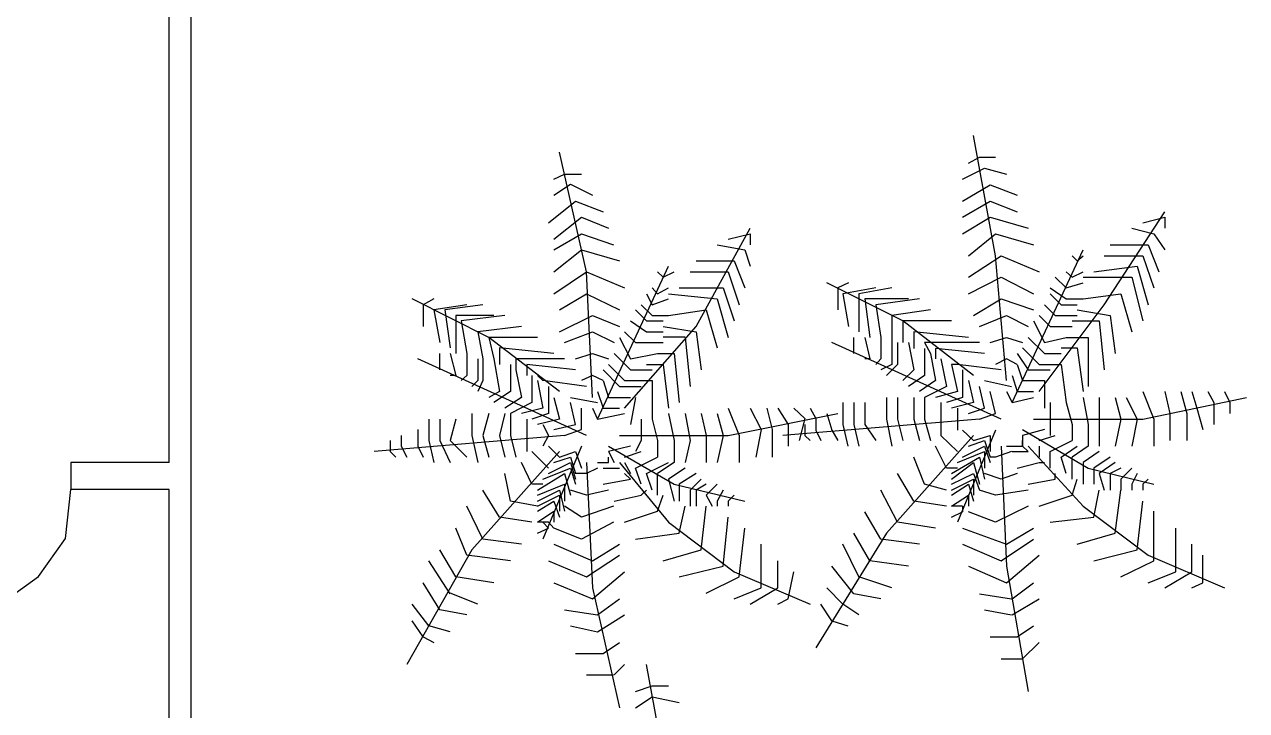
# Model space of a CAD drawing. Header units: millimetres. Extents: x -369 to -70, y -1414 to -1185.
# Drawn here: x -223.84 to -216.25, y -1312.17 to -1307.91 of the extents above; entities that cross this region are included whole.
import ezdxf

# ---------------------------------------------------------------- set-up
doc = ezdxf.new("R2010")
doc.units = ezdxf.units.MM
doc.header["$MEASUREMENT"] = 0
for name, color, linetype in [('10', 10, 'Continuous'), ('2', 2, 'Continuous'), ('64', 64, 'Continuous')]:
    doc.layers.add(name, color=color, linetype=linetype)

msp = doc.modelspace()

# ---------------------------------------------------------------- linework, layer by layer
at = {"layer": '10'}
for points in [[(-222.9372, -1310.6294), (-222.9372, -1305.654)], [(-226.0504, -1313.9424), (-222.8014, -1313.9424), (-222.8014, -1307.784)], [(-223.5487, -1310.6294), (-223.5487, -1310.7973)], [(-222.9372, -1310.6294), (-223.5487, -1310.6294)], [(-224.4279, -1310.7973), (-224.4279, -1313.8065), (-224.4279, -1313.8065), (-222.9372, -1313.8065), (-222.9372, -1313.8065), (-222.9372, -1310.7973)], [(-222.9372, -1310.7973), (-223.5487, -1310.7973)]]:
    msp.add_lwpolyline(points, dxfattribs=at)
at = {"layer": '2'}
msp.add_lwpolyline([(-224.292, -1311.6085), (-223.9883, -1311.5086), (-223.7485, -1311.3368), (-223.5806, -1311.101), (-223.5487, -1310.7973)], dxfattribs=at)
at = {"layer": '64'}
for points in [[(-217.742, -1310.1219), (-217.8099, -1309.3466), (-217.9458, -1308.5993)], [(-220.3116, -1310.2258), (-220.3476, -1309.4465), (-220.5154, -1308.7032)], [(-218.0137, -1308.871), (-217.8778, -1308.8031), (-217.742, -1308.8391)], [(-217.9777, -1308.7711), (-217.9098, -1308.7352), (-217.9098, -1308.7352), (-217.8099, -1308.7352)], [(-220.5514, -1308.871), (-220.4835, -1308.8391), (-220.4835, -1308.8391), (-220.3796, -1308.8391)], [(-220.5514, -1308.9709), (-220.4475, -1308.903), (-220.3116, -1308.9709)], [(-218.0137, -1309.0069), (-217.8419, -1308.907)], [(-217.8419, -1308.907), (-217.674, -1308.9709)], [(-220.5834, -1309.1428), (-220.4155, -1309.0069)], [(-220.4155, -1309.0069), (-220.2437, -1309.0749)], [(-218.0137, -1309.1068), (-217.8419, -1309.0069)], [(-217.8419, -1309.0069), (-217.674, -1309.0749)], [(-220.5514, -1309.2427), (-220.3796, -1309.1068)], [(-220.3796, -1309.1068), (-220.2117, -1309.1748)], [(-218.0137, -1309.2107), (-217.8419, -1309.1068)], [(-217.8419, -1309.1068), (-217.6061, -1309.1748)], [(-217.5381, -1310.1898), (-217.1345, -1309.6503), (-216.7588, -1309.0749)], [(-216.8947, -1309.1428), (-216.7588, -1309.1068)], [(-216.7588, -1309.1068), (-216.7588, -1309.1748)], [(-220.1118, -1310.2937), (-219.6682, -1309.7862), (-219.3325, -1309.1748)], [(-216.9627, -1309.1748), (-216.8268, -1309.2107)], [(-220.5514, -1309.3106), (-220.3796, -1309.2107)], [(-220.3796, -1309.2107), (-220.1797, -1309.2787)], [(-219.4684, -1309.2427), (-219.3325, -1309.2107)], [(-219.3325, -1309.2107), (-219.3325, -1309.2787)], [(-217.9777, -1309.3466), (-217.8099, -1309.2107)], [(-217.8099, -1309.2107), (-217.5741, -1309.2787)], [(-216.8268, -1309.2107), (-216.7588, -1309.3106)], [(-220.5514, -1309.4465), (-220.3796, -1309.3106)], [(-220.3796, -1309.3106), (-220.1438, -1309.3786)], [(-219.5363, -1309.2787), (-219.3645, -1309.3106)], [(-219.3645, -1309.3106), (-219.3325, -1309.4105)], [(-217.706, -1310.2578), (-217.2664, -1309.3106)], [(-217.0985, -1309.2787), (-216.8628, -1309.2787)], [(-216.8628, -1309.2787), (-216.7948, -1309.4465)], [(-220.2796, -1310.3617), (-219.84, -1309.4105)], [(-219.6682, -1309.3786), (-219.4324, -1309.3786)], [(-219.4324, -1309.3786), (-219.3645, -1309.5464)], [(-217.9777, -1309.4785), (-217.7739, -1309.3466)], [(-217.7739, -1309.3466), (-217.5381, -1309.4465)], [(-217.3343, -1309.3466), (-217.3024, -1309.3786)], [(-217.3024, -1309.3786), (-217.2664, -1309.3466)], [(-217.1984, -1309.4465), (-216.9307, -1309.4105)], [(-217.1345, -1309.3466), (-216.8947, -1309.3466)], [(-216.9307, -1309.4105), (-216.8628, -1309.6503)], [(-216.8947, -1309.3466), (-216.8268, -1309.5464)], [(-220.5514, -1309.5824), (-220.3476, -1309.4465)], [(-220.3476, -1309.4465), (-220.1118, -1309.5464)], [(-219.908, -1309.4465), (-219.872, -1309.4785)], [(-219.872, -1309.4785), (-219.8041, -1309.4465)], [(-219.7042, -1309.4465), (-219.4684, -1309.4465)], [(-219.4684, -1309.4465), (-219.4004, -1309.6503)], [(-217.9777, -1309.5824), (-217.7739, -1309.4785)], [(-217.7739, -1309.4785), (-217.5741, -1309.5824)], [(-217.4382, -1309.4785), (-217.3703, -1309.5464)], [(-217.3703, -1309.4465), (-217.3343, -1309.4785)], [(-217.3343, -1309.4785), (-217.2664, -1309.4465)], [(-217.2664, -1309.4785), (-216.9627, -1309.4785)], [(-216.9627, -1309.4785), (-216.8947, -1309.7502)], [(-219.94, -1309.5464), (-219.908, -1309.5824)], [(-219.908, -1309.5824), (-219.84, -1309.5464)], [(-219.7721, -1309.5464), (-219.5004, -1309.5464)], [(-219.5004, -1309.5464), (-219.4324, -1309.7502)], [(-217.9458, -1310.0899), (-218.3854, -1309.7502), (-218.8569, -1309.5145)], [(-218.7211, -1309.5145), (-218.789, -1309.5464), (-218.789, -1309.5464), (-218.789, -1309.6823)], [(-218.5532, -1309.5464), (-218.757, -1309.5824)], [(-218.4533, -1309.5464), (-218.6571, -1309.5824)], [(-217.4702, -1309.5464), (-217.3703, -1309.6144)], [(-217.3703, -1309.5464), (-217.2664, -1309.5145)], [(-220.5154, -1310.1898), (-220.955, -1309.8541), (-221.4306, -1309.6144)], [(-221.2947, -1309.6144), (-221.3627, -1309.6503), (-221.3627, -1309.6503), (-221.3627, -1309.7862)], [(-220.5154, -1309.6823), (-220.3476, -1309.5824)], [(-220.3476, -1309.5824), (-220.1438, -1309.6823)], [(-219.9759, -1309.5824), (-219.94, -1309.6503)], [(-219.94, -1309.6503), (-219.84, -1309.6144)], [(-219.84, -1309.5824), (-219.5363, -1309.6144)], [(-219.5363, -1309.6144), (-219.4684, -1309.8541)], [(-218.757, -1309.5824), (-218.7211, -1309.7862)], [(-218.6571, -1309.5824), (-218.6571, -1309.8182)], [(-218.6212, -1309.6144), (-218.5892, -1309.8541)], [(-218.3494, -1309.6144), (-218.6212, -1309.6144)], [(-218.2815, -1309.6144), (-218.5532, -1309.6503), (-218.5532, -1309.6503), (-218.5212, -1309.8541)], [(-217.9458, -1309.7183), (-217.7739, -1309.6144)], [(-217.7739, -1309.6144), (-217.5741, -1309.6823)], [(-217.4702, -1309.5824), (-217.4023, -1309.6503)], [(-217.3703, -1309.6144), (-217.2664, -1309.6144)], [(-217.2664, -1309.6144), (-217.0306, -1309.5824)], [(-217.0306, -1309.5824), (-216.9627, -1309.8182)], [(-221.0909, -1309.6503), (-221.2947, -1309.6823)], [(-221.2947, -1309.6823), (-221.2588, -1309.8861)], [(-220.991, -1309.6503), (-221.2268, -1309.6823)], [(-221.2268, -1309.6823), (-221.1948, -1309.9181)], [(-221.1588, -1309.7183), (-221.1588, -1309.9541)], [(-220.9231, -1309.7183), (-221.1588, -1309.7183)], [(-220.8551, -1309.7183), (-221.1269, -1309.7502), (-221.1269, -1309.7502), (-221.0909, -1309.9541)], [(-220.5154, -1309.8182), (-220.3116, -1309.7183)], [(-220.3116, -1309.7183), (-220.1438, -1309.7862)], [(-220.0439, -1309.6823), (-219.9759, -1309.7502)], [(-220.0079, -1309.6503), (-219.94, -1309.7183)], [(-219.94, -1309.7183), (-219.84, -1309.7183)], [(-219.84, -1309.7183), (-219.6043, -1309.6823)], [(-219.6043, -1309.6823), (-219.5363, -1309.9181)], [(-218.2135, -1309.6823), (-218.4533, -1309.7183), (-218.4533, -1309.7183), (-218.4533, -1309.8861)], [(-217.9098, -1309.7862), (-217.742, -1309.7183)], [(-217.742, -1309.7183), (-217.6061, -1309.7862)], [(-217.5381, -1309.7183), (-217.4702, -1309.7862)], [(-217.5062, -1309.6503), (-217.4382, -1309.7183)], [(-217.4382, -1309.7183), (-217.3024, -1309.7183)], [(-217.4023, -1309.6503), (-217.3024, -1309.6503)], [(-217.3024, -1309.6823), (-217.0985, -1309.7183)], [(-217.0985, -1309.7183), (-217.0666, -1309.9541)], [(-220.7512, -1309.7862), (-221.023, -1309.8182), (-221.023, -1309.8182), (-220.991, -1309.986)], [(-220.0758, -1309.7502), (-219.9759, -1309.8182)], [(-219.9759, -1309.7502), (-219.872, -1309.7502)], [(-219.872, -1309.7862), (-219.6682, -1309.8182)], [(-218.3854, -1309.7502), (-218.3854, -1309.8861)], [(-218.0816, -1309.7502), (-218.3854, -1309.7502)], [(-217.5741, -1309.7502), (-217.5062, -1309.8861)], [(-217.4702, -1309.7862), (-217.3343, -1309.7862)], [(-217.3343, -1309.7502), (-217.1665, -1309.7502)], [(-217.1665, -1309.7502), (-217.1345, -1310.054)], [(-220.955, -1309.8541), (-220.9231, -1309.986)], [(-220.6513, -1309.8541), (-220.955, -1309.8541)], [(-220.4835, -1309.8861), (-220.3116, -1309.8182)], [(-220.3116, -1309.8182), (-220.1757, -1309.8861)], [(-220.1438, -1309.8541), (-220.0758, -1309.986)], [(-220.1118, -1309.8182), (-220.0439, -1309.8861)], [(-219.9759, -1309.8182), (-219.872, -1309.8182)], [(-219.872, -1309.8501), (-219.7361, -1309.8501)], [(-219.7361, -1309.8541), (-219.7042, -1310.1579)], [(-219.6682, -1309.8182), (-219.6362, -1310.054)], [(-218.6891, -1309.9541), (-218.6891, -1309.9541), (-218.6891, -1309.9541), (-218.6891, -1309.8541)], [(-218.6212, -1309.8541), (-218.5892, -1309.986), (-218.5892, -1309.986), (-218.6212, -1309.986)], [(-218.5212, -1309.8541), (-218.5212, -1309.986)], [(-218.3174, -1309.8182), (-218.3174, -1309.9221)], [(-217.9777, -1309.8541), (-218.3174, -1309.8182)], [(-217.8419, -1309.8861), (-217.742, -1309.8541)], [(-217.742, -1309.8541), (-217.642, -1309.8861)], [(-217.6061, -1309.8541), (-217.5062, -1309.9541)], [(-217.5062, -1309.8861), (-217.3703, -1309.8541)], [(-217.3703, -1309.8541), (-217.2344, -1309.8541)], [(-217.2344, -1309.8541), (-217.2344, -1310.1579)], [(-220.8871, -1309.9181), (-220.8871, -1310.022)], [(-220.5514, -1309.9541), (-220.8871, -1309.9181)], [(-220.0439, -1309.8861), (-219.872, -1309.8861)], [(-217.7739, -1310.3617), (-218.825, -1309.8861)], [(-218.4533, -1309.8861), (-218.4533, -1310.022)], [(-218.4173, -1309.8861), (-218.4173, -1310.022)], [(-218.3494, -1309.8861), (-218.3174, -1310.054)], [(-218.2495, -1309.8861), (-218.2135, -1309.9541)], [(-217.9098, -1309.8861), (-218.2495, -1309.8861)], [(-218.2495, -1309.9221), (-218.2495, -1310.0899)], [(-218.1816, -1309.9221), (-218.1816, -1309.986)], [(-217.8778, -1309.9541), (-218.1816, -1309.9221)], [(-217.642, -1309.9181), (-217.5381, -1310.022)], [(-217.4023, -1309.9181), (-217.3024, -1309.9181)], [(-217.3024, -1309.9181), (-217.2664, -1310.1898)], [(-220.3476, -1310.4616), (-221.3946, -1309.986)], [(-221.2588, -1310.054), (-221.2588, -1310.054), (-221.2588, -1310.054), (-221.2588, -1309.9541)], [(-221.1948, -1309.9541), (-221.1588, -1310.0899), (-221.1588, -1310.0899), (-221.1948, -1310.0899)], [(-221.0909, -1309.9541), (-221.0909, -1310.0899)], [(-221.023, -1309.986), (-221.023, -1310.1219)], [(-220.991, -1309.986), (-220.991, -1310.1219)], [(-220.9231, -1309.986), (-220.8871, -1310.1898)], [(-220.8192, -1310.022), (-220.8192, -1310.1898)], [(-220.7872, -1309.986), (-220.7872, -1310.054)], [(-220.4835, -1309.986), (-220.7872, -1309.986)], [(-220.7192, -1310.022), (-220.7192, -1310.0899)], [(-220.4155, -1310.054), (-220.7192, -1310.022)], [(-220.4155, -1309.986), (-220.3116, -1309.9541)], [(-220.3116, -1309.9541), (-220.2117, -1309.986)], [(-220.2117, -1310.022), (-220.1118, -1310.1219)], [(-220.1757, -1309.9541), (-220.0758, -1310.054)], [(-220.0758, -1309.986), (-219.908, -1309.9541)], [(-219.9759, -1310.022), (-219.872, -1310.022)], [(-219.908, -1309.9541), (-219.8041, -1309.9541)], [(-219.872, -1310.022), (-219.84, -1310.2937)], [(-219.8041, -1309.9541), (-219.7721, -1310.2578)], [(-218.5212, -1309.986), (-218.5532, -1310.022)], [(-218.4533, -1310.022), (-218.5212, -1310.054)], [(-218.4173, -1310.022), (-218.4853, -1310.0899)], [(-218.2135, -1309.9541), (-218.1816, -1310.1219)], [(-218.1496, -1309.986), (-218.1136, -1310.1579)], [(-218.0457, -1310.022), (-218.0816, -1310.022)], [(-218.0816, -1310.022), (-218.0457, -1310.1898)], [(-217.7739, -1310.054), (-218.0457, -1310.022)], [(-217.742, -1309.986), (-217.8099, -1310.022)], [(-217.674, -1310.022), (-217.742, -1309.986)], [(-217.674, -1309.9541), (-217.6061, -1310.054)], [(-217.674, -1310.022), (-217.642, -1310.1219)], [(-217.5381, -1310.022), (-217.4382, -1310.022)], [(-217.5062, -1309.9541), (-217.4023, -1309.9541)], [(-217.4382, -1310.022), (-217.4023, -1310.022)], [(-217.4023, -1310.022), (-217.3703, -1310.2578)], [(-221.0909, -1310.0899), (-221.1269, -1310.1219)], [(-220.7872, -1310.054), (-220.7512, -1310.2258)], [(-220.6873, -1310.0899), (-220.6873, -1310.2578)], [(-220.6193, -1310.1219), (-220.6513, -1310.0899)], [(-220.3116, -1310.0899), (-220.3796, -1310.1219)], [(-220.2437, -1310.1219), (-220.3116, -1310.0899)], [(-220.2437, -1310.054), (-220.1438, -1310.1579)], [(-220.0758, -1310.054), (-219.94, -1310.054)], [(-218.3174, -1310.054), (-218.3854, -1310.1219)], [(-218.2495, -1310.0899), (-218.3494, -1310.1579)], [(-218.0137, -1310.054), (-218.0137, -1310.2258), (-218.1136, -1310.2578)], [(-217.706, -1310.0899), (-217.674, -1310.1898)], [(-217.6061, -1310.054), (-217.4702, -1310.054)], [(-221.023, -1310.1219), (-221.0589, -1310.1579)], [(-220.991, -1310.1219), (-221.023, -1310.1898)], [(-220.5834, -1310.1579), (-220.5834, -1310.3257), (-220.6873, -1310.3617)], [(-220.6513, -1310.1219), (-220.6193, -1310.2937)], [(-220.3476, -1310.1579), (-220.6193, -1310.1219)], [(-220.2437, -1310.1219), (-220.2117, -1310.2258)], [(-220.1438, -1310.1579), (-220.0079, -1310.1579)], [(-220.1118, -1310.1219), (-220.0079, -1310.1219)], [(-220.0079, -1310.1219), (-219.94, -1310.1219)], [(-219.94, -1310.1219), (-219.94, -1310.3617)], [(-218.1816, -1310.1219), (-218.2815, -1310.1898)], [(-218.1136, -1310.1579), (-218.2495, -1310.2258)], [(-217.9777, -1310.1219), (-217.9458, -1310.2578), (-217.9458, -1310.2578), (-218.0816, -1310.2937)], [(-217.8778, -1310.2937), (-217.9098, -1310.1579)], [(-217.8778, -1310.1219), (-217.71, -1310.1579)], [(-217.642, -1310.1219), (-217.5062, -1310.1219)], [(-217.5062, -1310.1219), (-217.5062, -1310.2937)], [(-220.8871, -1310.1898), (-220.955, -1310.2258)], [(-220.8192, -1310.1898), (-220.9231, -1310.2578)], [(-220.7512, -1310.2258), (-220.8551, -1310.2937)], [(-220.5514, -1310.2258), (-220.5154, -1310.3617), (-220.5154, -1310.3617), (-220.6513, -1310.3937)], [(-220.4475, -1310.2258), (-220.2796, -1310.2578)], [(-220.2796, -1310.1898), (-220.2437, -1310.2937)], [(-220.2117, -1310.2258), (-220.0758, -1310.2258)], [(-220.0439, -1310.2258), (-220.0758, -1310.3937)], [(-218.4853, -1310.2258), (-218.4853, -1310.3617)], [(-218.4173, -1310.2258), (-218.4173, -1310.3617)], [(-218.3174, -1310.2258), (-218.3174, -1310.3617)], [(-218.2495, -1310.2258), (-218.2495, -1310.3617), (-218.2495, -1310.3617), (-218.2135, -1310.4936)], [(-218.0457, -1310.1898), (-218.1816, -1310.2258)], [(-217.8099, -1310.3257), (-217.8419, -1310.1898)], [(-217.742, -1310.1898), (-217.706, -1310.2578), (-217.5741, -1310.2258)], [(-217.674, -1310.1898), (-217.5741, -1310.1898)], [(-217.5741, -1310.3617), (-216.8947, -1310.3617), (-216.2513, -1310.2258)], [(-217.2664, -1310.2258), (-217.2344, -1310.3937)], [(-217.1665, -1310.2258), (-217.1665, -1310.3937)], [(-217.0666, -1310.2258), (-217.0306, -1310.3617), (-217.0306, -1310.3617), (-217.0666, -1310.5295)], [(-216.9986, -1310.2258), (-216.9307, -1310.3617), (-216.9307, -1310.3617), (-216.9627, -1310.5295)], [(-216.8947, -1310.1898), (-216.8268, -1310.3617), (-216.8268, -1310.3617), (-216.8268, -1310.5295)], [(-216.7588, -1310.1898), (-216.7269, -1310.3257)], [(-216.6589, -1310.1898), (-216.623, -1310.3257), (-216.623, -1310.4936)], [(-216.591, -1310.1898), (-216.559, -1310.2937)], [(-216.4911, -1310.1898), (-216.4551, -1310.2578), (-216.4551, -1310.3937)], [(-216.3872, -1310.1898), (-216.3552, -1310.2578), (-216.3552, -1310.2578), (-216.3552, -1310.3257)], [(-221.0589, -1310.3257), (-221.0589, -1310.4616)], [(-220.955, -1310.3257), (-220.991, -1310.4616)], [(-220.8551, -1310.3257), (-220.8871, -1310.4616)], [(-220.6873, -1310.2578), (-220.8192, -1310.3257)], [(-220.8192, -1310.3257), (-220.8192, -1310.4616), (-220.8192, -1310.4616), (-220.7872, -1310.5975)], [(-220.6193, -1310.2937), (-220.7512, -1310.3257)], [(-220.4155, -1310.3937), (-220.4475, -1310.2578)], [(-220.3796, -1310.4256), (-220.3796, -1310.2937)], [(-220.3116, -1310.2937), (-220.2796, -1310.3617), (-220.1118, -1310.3257)], [(-220.2437, -1310.2937), (-220.1438, -1310.2937)], [(-220.1438, -1310.4616), (-219.4684, -1310.4616), (-218.789, -1310.3257)], [(-219.84, -1310.3257), (-219.8041, -1310.4936)], [(-219.7361, -1310.3257), (-219.7042, -1310.4936)], [(-219.6362, -1310.3257), (-219.6043, -1310.4616), (-219.6043, -1310.4616), (-219.6043, -1310.6294)], [(-219.5363, -1310.3257), (-219.5004, -1310.4616), (-219.5004, -1310.4616), (-219.5363, -1310.6294)], [(-219.4684, -1310.2937), (-219.4004, -1310.4616), (-219.4004, -1310.4616), (-219.4004, -1310.6294)], [(-219.3325, -1310.2937), (-219.2646, -1310.4256)], [(-219.2286, -1310.2937), (-219.1966, -1310.4256), (-219.1966, -1310.5975)], [(-219.1607, -1310.2937), (-219.0967, -1310.3937)], [(-219.0608, -1310.2937), (-218.9928, -1310.3577), (-219.0288, -1310.4936)], [(-218.9608, -1310.2937), (-218.9249, -1310.3577), (-218.9249, -1310.3577), (-218.9249, -1310.4256)], [(-218.8569, -1310.3257), (-218.825, -1310.4296)], [(-218.757, -1310.2578), (-218.757, -1310.3937)], [(-218.6891, -1310.2578), (-218.6891, -1310.3937)], [(-218.6212, -1310.2578), (-218.6212, -1310.3937)], [(-218.1496, -1310.2578), (-218.1496, -1310.3617)], [(-218.0457, -1310.2937), (-218.0457, -1310.3617)], [(-217.9777, -1310.3257), (-217.8778, -1310.2937)], [(-217.9098, -1310.3617), (-217.8099, -1310.3257)], [(-217.4702, -1310.2578), (-217.4702, -1310.3937)], [(-217.3703, -1310.2578), (-217.3343, -1310.3937)], [(-216.7269, -1310.3257), (-216.7269, -1310.4936)], [(-216.559, -1310.2937), (-216.5231, -1310.4256)], [(-221.3267, -1310.3617), (-221.3267, -1310.4936)], [(-221.2588, -1310.3617), (-221.2588, -1310.4936)], [(-221.1588, -1310.3617), (-221.1948, -1310.4936)], [(-220.7192, -1310.3617), (-220.7192, -1310.4616)], [(-220.6193, -1310.3937), (-220.5834, -1310.4616)], [(-220.5514, -1310.4256), (-220.4155, -1310.3937)], [(-220.0079, -1310.3617), (-220.0079, -1310.4936)], [(-219.94, -1310.3617), (-219.908, -1310.4936)], [(-217.9098, -1310.3617), (-219.1287, -1310.4616)], [(-219.0967, -1310.3937), (-219.0967, -1310.5295)], [(-218.9928, -1310.3937), (-218.9928, -1310.4616), (-218.9928, -1310.4616), (-218.9608, -1310.4936)], [(-218.9249, -1310.3617), (-218.9249, -1310.4296), (-218.8929, -1310.4936)], [(-218.757, -1310.3937), (-218.7251, -1310.5295)], [(-218.6891, -1310.3937), (-218.6571, -1310.5295)], [(-218.6212, -1310.3937), (-218.5532, -1310.4936)], [(-218.4853, -1310.3617), (-218.4533, -1310.5295)], [(-218.4173, -1310.3617), (-218.3854, -1310.4936)], [(-218.3174, -1310.3617), (-218.2815, -1310.4936)], [(-218.1496, -1310.3617), (-218.1496, -1310.4616)], [(-218.0457, -1310.3617), (-218.0457, -1310.4296)], [(-217.4702, -1310.3937), (-217.4702, -1310.4616)], [(-217.2344, -1310.3937), (-217.2344, -1310.5295), (-217.2344, -1310.5295), (-217.3343, -1310.5975)], [(-217.3343, -1310.3937), (-217.3343, -1310.4936)], [(-217.1665, -1310.3937), (-217.1665, -1310.5295)], [(-220.4835, -1310.4616), (-221.6664, -1310.5615)], [(-221.4985, -1310.4616), (-221.4985, -1310.5295), (-221.4626, -1310.5975)], [(-221.3946, -1310.4256), (-221.3946, -1310.5295)], [(-221.0589, -1310.4616), (-221.023, -1310.6294)], [(-220.991, -1310.4616), (-220.955, -1310.5975)], [(-220.8871, -1310.4616), (-220.8551, -1310.5975)], [(-220.7192, -1310.4616), (-220.7192, -1310.5615)], [(-220.5834, -1310.4616), (-220.6193, -1310.5295)], [(-220.4835, -1310.4616), (-220.3796, -1310.4256)], [(-219.2646, -1310.4256), (-219.2965, -1310.5975)], [(-217.9458, -1310.4616), (-218.4853, -1311.069), (-218.9249, -1311.7804)], [(-218.825, -1310.4296), (-218.789, -1310.4936)], [(-218.0457, -1310.5615), (-218.1496, -1310.4616)], [(-217.8099, -1310.4296), (-218.0457, -1311.0011)], [(-218.0137, -1310.4296), (-217.9458, -1310.4936)], [(-217.9458, -1310.4936), (-217.8419, -1310.4616)], [(-217.8419, -1310.4616), (-217.8419, -1310.5615)], [(-217.5062, -1310.4256), (-217.642, -1310.4616)], [(-217.642, -1310.4256), (-217.2344, -1310.6654), (-216.8268, -1310.7653)], [(-217.642, -1310.4616), (-217.642, -1310.5295), (-217.642, -1310.4936)], [(-217.5381, -1310.4936), (-217.4382, -1310.4616)], [(-221.5665, -1310.4936), (-221.5665, -1310.5615), (-221.5665, -1310.5615), (-221.5305, -1310.5975)], [(-221.3946, -1310.5295), (-221.3627, -1310.5975)], [(-221.3267, -1310.4936), (-221.2947, -1310.6294)], [(-221.2588, -1310.4936), (-221.1948, -1310.6294)], [(-221.1948, -1310.4936), (-221.0909, -1310.5975)], [(-220.3796, -1310.5295), (-220.6193, -1311.105)], [(-220.5834, -1310.5295), (-220.5154, -1310.5975)], [(-220.0758, -1310.5295), (-220.2117, -1310.5615)], [(-220.2117, -1310.5295), (-219.8041, -1310.7653), (-219.3645, -1310.8692)], [(-220.0079, -1310.4936), (-220.0439, -1310.5615)], [(-219.8041, -1310.4936), (-219.8041, -1310.6294), (-219.8041, -1310.6294), (-219.908, -1310.6974)], [(-219.908, -1310.4936), (-219.908, -1310.5975)], [(-219.7042, -1310.4936), (-219.7361, -1310.6294)], [(-218.1136, -1310.6654), (-218.1816, -1310.5295)], [(-218.0137, -1310.5975), (-217.8778, -1310.5295)], [(-217.9777, -1310.5295), (-217.8778, -1310.4936)], [(-217.8778, -1310.4936), (-217.8419, -1310.5975)], [(-217.8778, -1310.5295), (-217.8419, -1310.6294)], [(-217.7739, -1310.5295), (-217.742, -1311.2729), (-217.6061, -1312.0521)], [(-217.742, -1310.5295), (-217.642, -1310.5295)], [(-217.6061, -1310.5615), (-217.642, -1310.5295)], [(-217.6061, -1310.5295), (-217.2664, -1310.9012), (-216.8628, -1311.2049), (-216.3872, -1311.4087)], [(-217.5381, -1310.5295), (-217.5381, -1310.5975)], [(-217.4702, -1310.5615), (-217.3343, -1310.4936)], [(-217.4023, -1310.5975), (-217.3024, -1310.5295)], [(-220.5154, -1310.5615), (-221.0589, -1311.1729), (-221.4626, -1311.8843)], [(-220.6873, -1310.7653), (-220.7512, -1310.6294)], [(-220.5834, -1310.6654), (-220.6873, -1310.5615)], [(-220.5834, -1310.6974), (-220.4475, -1310.6294)], [(-220.5514, -1310.6294), (-220.4475, -1310.5975)], [(-220.5154, -1310.5975), (-220.4155, -1310.5615)], [(-220.4475, -1310.5975), (-220.4155, -1310.6974)], [(-220.4475, -1310.6294), (-220.4155, -1310.7333)], [(-220.4155, -1310.5615), (-220.3796, -1310.6654)], [(-220.3476, -1310.6294), (-220.3116, -1311.4087), (-220.1438, -1312.1521)], [(-220.2796, -1310.6294), (-220.2117, -1310.6294), (-220.2117, -1310.6294), (-220.2117, -1310.5975)], [(-220.2117, -1310.5615), (-220.1757, -1310.6294)], [(-220.1438, -1310.6294), (-219.84, -1311.0011), (-219.4324, -1311.3088), (-218.9608, -1311.5086)], [(-220.1118, -1310.5975), (-220.0079, -1310.5615)], [(-220.1118, -1310.6294), (-220.0758, -1310.6974)], [(-220.0439, -1310.6654), (-219.908, -1310.5975)], [(-219.9759, -1310.6974), (-219.84, -1310.6294)], [(-218.2495, -1310.7653), (-218.3174, -1310.5975)], [(-218.0816, -1310.6974), (-217.9098, -1310.5975), (-217.9098, -1310.5975), (-217.8778, -1310.7333)], [(-218.0816, -1310.7333), (-217.9458, -1310.6294), (-217.9458, -1310.6294), (-217.9098, -1310.7653)], [(-218.0457, -1310.6294), (-217.8778, -1310.5615)], [(-217.8778, -1310.5615), (-217.8778, -1310.6654)], [(-217.8099, -1310.5975), (-217.8419, -1310.5975)], [(-217.71, -1310.5615), (-217.8099, -1310.5975)], [(-217.706, -1310.5615), (-217.6061, -1310.5615)], [(-217.674, -1310.6654), (-217.5381, -1310.6294)], [(-217.5381, -1310.6294), (-217.5062, -1310.6294)], [(-217.4702, -1310.6654), (-217.4702, -1310.5615)], [(-217.3703, -1310.6974), (-217.4023, -1310.5975)], [(-217.3343, -1310.7333), (-217.3343, -1310.5975)], [(-217.1665, -1310.5615), (-217.2664, -1310.6294)], [(-217.2664, -1310.6294), (-217.2664, -1310.7653)], [(-217.0985, -1310.5975), (-217.1984, -1310.6654)], [(-217.0666, -1310.6294), (-217.1665, -1310.6974)], [(-220.8192, -1310.8692), (-220.8551, -1310.6974)], [(-220.6513, -1310.8013), (-220.4835, -1310.6974), (-220.4835, -1310.6974), (-220.4475, -1310.8333)], [(-220.6193, -1310.7333), (-220.4475, -1310.6654)], [(-220.4475, -1310.6654), (-220.4155, -1310.7653)], [(-220.3476, -1310.6974), (-220.4155, -1310.6974)], [(-220.2796, -1310.6654), (-220.3476, -1310.6974)], [(-220.2437, -1310.6654), (-220.1757, -1310.6654)], [(-220.1757, -1310.6654), (-220.1438, -1310.6654)], [(-220.0758, -1310.7333), (-220.1118, -1310.6974)], [(-220.0079, -1310.7653), (-220.0439, -1310.6654)], [(-219.94, -1310.8013), (-219.9759, -1310.6974)], [(-219.908, -1310.8333), (-219.908, -1310.6974)], [(-219.7361, -1310.6654), (-219.84, -1310.7333)], [(-219.6682, -1310.6974), (-219.7721, -1310.7653)], [(-218.3174, -1310.8692), (-218.4173, -1310.6974)], [(-218.0457, -1310.6654), (-218.1136, -1310.6654)], [(-218.0816, -1310.7653), (-217.9458, -1310.6974)], [(-217.9458, -1310.6974), (-217.9098, -1310.8013)], [(-217.7739, -1310.7333), (-217.8778, -1310.6974)], [(-217.674, -1310.6974), (-217.7739, -1310.7333)], [(-217.6061, -1310.7653), (-217.4382, -1310.7333), (-217.4382, -1310.7333), (-217.4382, -1310.6974)], [(-217.1984, -1310.6654), (-217.1984, -1310.7653)], [(-217.1665, -1310.6974), (-217.1345, -1310.8013)], [(-217.0306, -1310.6654), (-217.0985, -1310.6974), (-217.0985, -1310.6974), (-217.0985, -1310.8013)], [(-216.9627, -1310.6654), (-217.0306, -1310.7333), (-217.0306, -1310.8013)], [(-216.9307, -1310.6974), (-216.9627, -1310.7653)], [(-220.6193, -1310.7653), (-220.6873, -1310.7653)], [(-220.6513, -1310.8333), (-220.4835, -1310.7653), (-220.4835, -1310.7653), (-220.4835, -1310.8692)], [(-220.2437, -1310.7653), (-220.0758, -1310.7333)], [(-219.84, -1310.7333), (-219.8041, -1310.8692)], [(-219.7721, -1310.7653), (-219.7721, -1310.8692)], [(-219.6362, -1310.7333), (-219.7042, -1310.8013)], [(-219.6043, -1310.7653), (-219.6682, -1310.8013), (-219.6682, -1310.8013), (-219.6682, -1310.9012)], [(-219.5363, -1310.7653), (-219.6043, -1310.8333), (-219.5683, -1310.9012)], [(-218.1136, -1310.8013), (-218.2495, -1310.7653)], [(-218.0816, -1310.8013), (-217.9458, -1310.7333)], [(-218.0816, -1310.8333), (-217.9777, -1310.7653)], [(-217.9777, -1310.7653), (-217.9458, -1310.8692)], [(-217.9458, -1310.7333), (-217.9458, -1310.8333)], [(-217.3343, -1310.8333), (-217.3024, -1310.7333)], [(-216.9627, -1310.7653), (-216.9627, -1310.8013)], [(-216.8628, -1310.7333), (-216.8947, -1310.7653), (-216.8947, -1310.7653), (-216.8947, -1310.8013)], [(-220.8871, -1310.9691), (-220.991, -1310.8013)], [(-220.6513, -1310.8692), (-220.5154, -1310.8013)], [(-220.6513, -1310.9012), (-220.5154, -1310.8333)], [(-220.5154, -1310.8013), (-220.4835, -1310.9332)], [(-220.5154, -1310.8333), (-220.5154, -1310.9332)], [(-220.3476, -1310.8333), (-220.4475, -1310.8013)], [(-220.2117, -1310.8013), (-220.3476, -1310.8333)], [(-220.1757, -1310.8692), (-220.0079, -1310.8333), (-220.0079, -1310.8333), (-219.9759, -1310.8013)], [(-219.908, -1310.9332), (-219.872, -1310.8333)], [(-219.7042, -1310.8013), (-219.7042, -1310.9012)], [(-219.5004, -1310.8013), (-219.5363, -1310.8692)], [(-219.4324, -1310.8333), (-219.4684, -1310.8692), (-219.4684, -1310.8692), (-219.4684, -1310.9012)], [(-218.4173, -1311.0011), (-218.5212, -1310.8013)], [(-218.0137, -1310.9012), (-218.0816, -1310.9012), (-218.0816, -1310.9012), (-217.9777, -1310.8333)], [(-217.9777, -1310.8333), (-217.9777, -1310.9012)], [(-217.8099, -1310.8333), (-217.9098, -1310.8013)], [(-217.6061, -1310.8013), (-217.8099, -1310.8333)], [(-217.5381, -1310.9012), (-217.3343, -1310.8333)], [(-217.1984, -1310.9691), (-217.1665, -1310.8013)], [(-217.0666, -1311.069), (-217.0306, -1310.8013)], [(-220.991, -1311.105), (-221.0909, -1310.9012)], [(-220.6513, -1310.9012), (-220.8192, -1310.8692)], [(-220.6513, -1310.9332), (-220.5514, -1310.8692)], [(-220.5834, -1311.0011), (-220.6513, -1311.0011), (-220.6513, -1311.0011), (-220.5514, -1310.9332)], [(-220.5514, -1310.8692), (-220.5154, -1310.9691)], [(-220.5514, -1310.9332), (-220.5514, -1311.0011)], [(-220.3796, -1310.9691), (-220.4835, -1310.9012)], [(-220.1797, -1310.9012), (-220.3796, -1310.9691)], [(-220.1118, -1311.0011), (-219.908, -1310.9332)], [(-219.7721, -1311.069), (-219.7361, -1310.9012)], [(-219.6362, -1311.1729), (-219.6043, -1310.9012)], [(-219.5363, -1310.8692), (-219.5363, -1310.9012)], [(-218.1136, -1310.9012), (-218.3174, -1310.8692)], [(-218.0137, -1310.9012), (-218.0137, -1310.9372)], [(-217.6061, -1310.9012), (-217.8099, -1311.0011)], [(-216.9307, -1311.1729), (-216.8947, -1310.8692)], [(-216.8268, -1311.2409), (-216.8268, -1310.9332)], [(-220.6873, -1311.0011), (-220.8871, -1310.9691)], [(-220.5834, -1311.0371), (-220.6193, -1311.0011)], [(-220.5834, -1311.0011), (-220.5514, -1311.0371)], [(-220.1797, -1311.0011), (-220.3796, -1311.105)], [(-219.5004, -1311.2729), (-219.4684, -1310.9691)], [(-218.5212, -1311.105), (-218.6212, -1310.9372)], [(-218.1816, -1311.0371), (-218.4173, -1311.0011)], [(-218.0816, -1310.9691), (-218.0137, -1310.9372)], [(-217.8099, -1311.0011), (-217.9777, -1310.9372)], [(-217.4702, -1311.0011), (-217.1984, -1310.9691)], [(-221.0909, -1311.2049), (-221.1588, -1311.0371)], [(-220.6513, -1311.069), (-220.5834, -1311.0371)], [(-220.3796, -1311.105), (-220.5514, -1311.0371)], [(-220.0439, -1311.105), (-219.7721, -1311.069)], [(-219.4004, -1311.3408), (-219.3645, -1311.0371)], [(-218.5892, -1311.2409), (-218.6891, -1311.069)], [(-218.0137, -1311.0371), (-217.742, -1311.137)], [(-217.742, -1311.137), (-217.5741, -1311.0371)], [(-217.3024, -1311.137), (-217.0666, -1311.069)], [(-216.6909, -1311.3088), (-216.6909, -1311.0371)], [(-220.7512, -1311.137), (-220.991, -1311.105)], [(-220.5514, -1311.137), (-220.3116, -1311.2409)], [(-220.3116, -1311.2409), (-220.1438, -1311.137)], [(-219.2646, -1311.4087), (-219.2646, -1311.137)], [(-218.6571, -1311.3408), (-218.757, -1311.137)], [(-218.2815, -1311.137), (-218.5212, -1311.105)], [(-218.0137, -1311.137), (-217.7739, -1311.2409)], [(-217.7739, -1311.2409), (-217.5741, -1311.105)], [(-216.591, -1311.3088), (-216.591, -1311.137)], [(-221.1588, -1311.3408), (-221.2588, -1311.1729)], [(-220.8192, -1311.2409), (-221.0909, -1311.2049)], [(-220.3476, -1311.3408), (-220.1438, -1311.2049)], [(-219.872, -1311.2409), (-219.6362, -1311.1729)], [(-217.742, -1311.3768), (-217.5381, -1311.2049)], [(-217.1984, -1311.2409), (-216.9307, -1311.1729)], [(-216.5231, -1311.3768), (-216.5231, -1311.2049)], [(-221.1948, -1311.4447), (-221.3267, -1311.2409)], [(-220.5834, -1311.2409), (-220.3476, -1311.3408)], [(-220.3116, -1311.4767), (-220.1118, -1311.3088)], [(-219.7721, -1311.3408), (-219.5004, -1311.2729)], [(-219.1607, -1311.4087), (-219.1607, -1311.2409)], [(-219.0967, -1311.4767), (-219.0608, -1311.3088)], [(-218.6891, -1311.4447), (-218.825, -1311.2729)], [(-218.3494, -1311.2729), (-218.5892, -1311.2409)], [(-217.9777, -1311.2729), (-217.742, -1311.3768)], [(-217.0306, -1311.3408), (-216.8268, -1311.2409)], [(-216.8628, -1311.3768), (-216.6909, -1311.3088)], [(-216.7588, -1311.4087), (-216.591, -1311.3088)], [(-221.2588, -1311.5446), (-221.3627, -1311.3768)], [(-220.9231, -1311.3768), (-221.1588, -1311.3408)], [(-220.5514, -1311.3768), (-220.3116, -1311.4767)], [(-219.6043, -1311.4407), (-219.4004, -1311.3408)], [(-218.4533, -1311.4087), (-218.6571, -1311.3408)], [(-217.706, -1311.4767), (-217.5741, -1311.3768)], [(-216.591, -1311.4087), (-216.5231, -1311.3768)], [(-221.023, -1311.5086), (-221.1948, -1311.4407)], [(-219.4324, -1311.4767), (-219.2646, -1311.4087)], [(-219.3325, -1311.5086), (-219.1607, -1311.4087)], [(-218.757, -1311.5086), (-218.8569, -1311.4087)], [(-218.5212, -1311.4767), (-218.6891, -1311.4447)], [(-217.9098, -1311.4447), (-217.71, -1311.4767)], [(-221.3267, -1311.6445), (-221.4306, -1311.5086)], [(-220.2796, -1311.5766), (-220.1438, -1311.4767)], [(-219.1607, -1311.5086), (-219.0967, -1311.4767)], [(-218.825, -1311.6125), (-218.8929, -1311.5086)], [(-218.6571, -1311.5766), (-218.757, -1311.5086)], [(-217.706, -1311.5766), (-217.5381, -1311.4767)], [(-221.3627, -1311.7125), (-221.4306, -1311.6125)], [(-221.0909, -1311.5766), (-221.2588, -1311.5446)], [(-220.4835, -1311.5446), (-220.2796, -1311.5766)], [(-220.2796, -1311.6805), (-220.1118, -1311.5766)], [(-218.825, -1311.6125), (-218.7251, -1311.6445)], [(-217.8778, -1311.5446), (-217.71, -1311.5766)], [(-221.1948, -1311.6805), (-221.3267, -1311.6445)], [(-220.4475, -1311.6445), (-220.2796, -1311.6805)], [(-217.674, -1311.7125), (-217.5741, -1311.6445)], [(-221.3627, -1311.7125), (-221.2947, -1311.7484)], [(-220.2437, -1311.8164), (-220.1438, -1311.7484)], [(-217.8419, -1311.7125), (-217.674, -1311.7125)], [(-217.642, -1311.8483), (-217.5381, -1311.7484)], [(-220.4155, -1311.8164), (-220.2437, -1311.8164)], [(-220.1757, -1311.9482), (-220.1118, -1311.8843)], [(-219.8081, -1313.4069), (-219.84, -1312.6276), (-219.9759, -1311.8843)], [(-217.7739, -1311.8483), (-217.642, -1311.8483)], [(-220.3476, -1311.9482), (-220.1797, -1311.9482)], [(-220.0439, -1312.0521), (-219.94, -1312.0162), (-219.94, -1312.0162), (-219.84, -1312.0162)], [(-220.0439, -1312.1521), (-219.94, -1312.0841), (-219.7721, -1312.1201)]]:
    msp.add_lwpolyline(points, dxfattribs=at)

doc.saveas('drawing.dxf')
